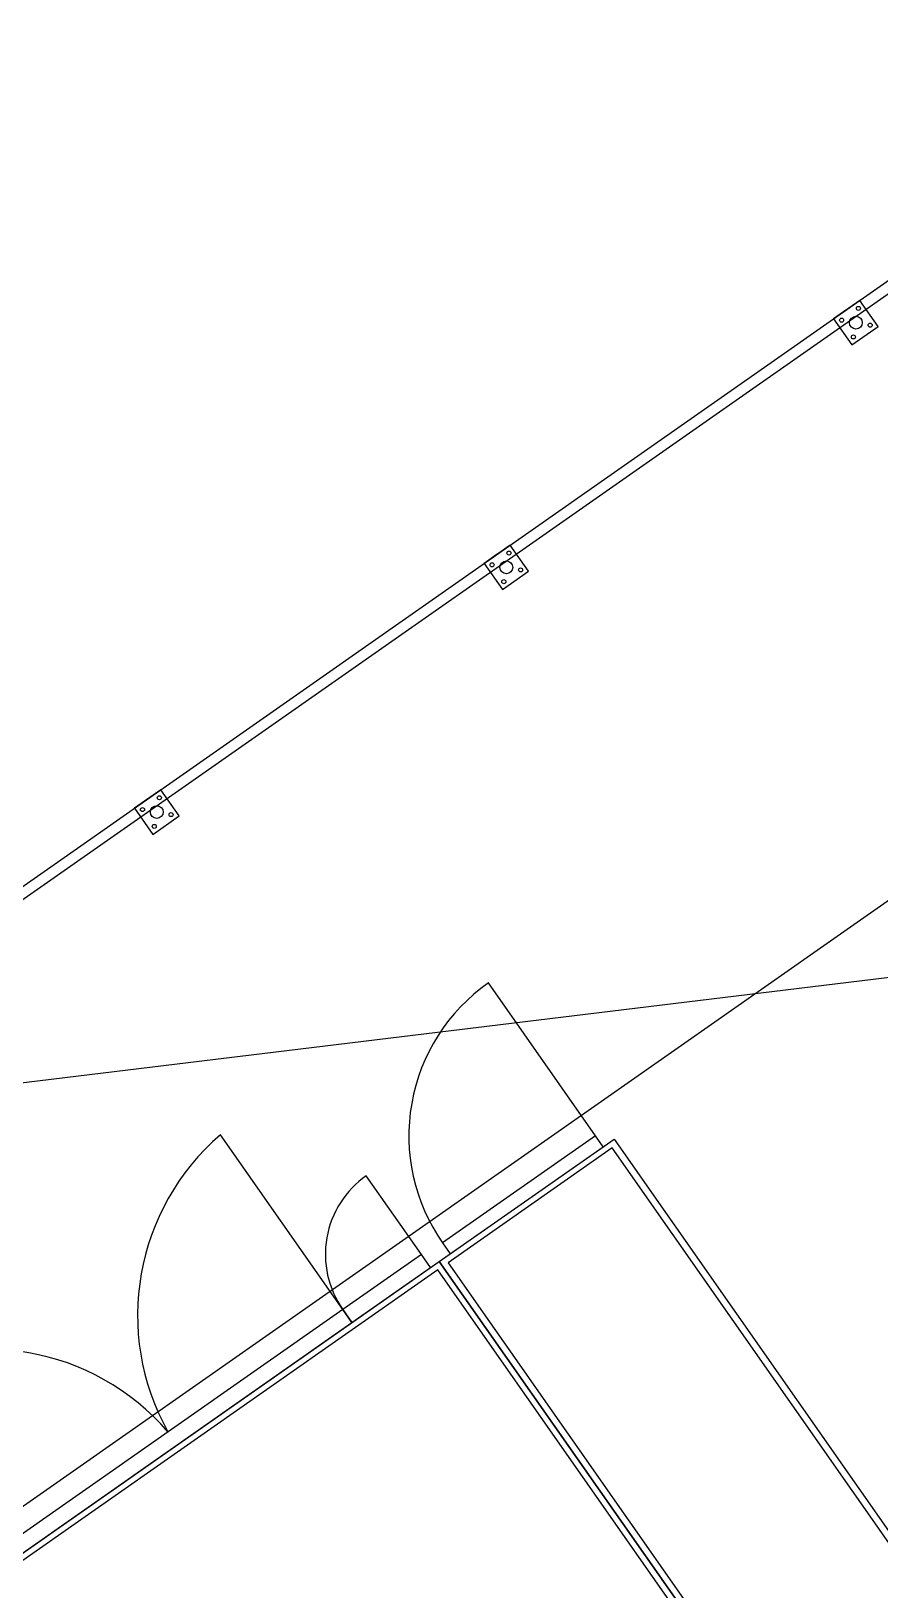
# Model space of a CAD drawing. Header units: millimetres. Extents: x 152904052 to 153933663, y 538271515 to 539240469.
# Drawn here: x 153460393 to 153464371, y 538577082 to 538584388 of the extents above; entities that cross this region are included whole.
import ezdxf

# ---------------------------------------------------------------- set-up
doc = ezdxf.new("R2010")
doc.units = ezdxf.units.MM
for name, color, linetype in [('FENC', 7, 'Continuous'), ('POWR', 5, 'Continuous'), ('SCHM', 9, 'Continuous')]:
    doc.layers.add(name, color=color, linetype=linetype)

msp = doc.modelspace()

# ---------------------------------------------------------------- linework, layer by layer
at = {"layer": 'FENC', "color": 8}
for p, q in [((153451109.7, 538573906.6), (153469583.3, 538586842)), ((153451199.1, 538573908.2), (153469549.8, 538586757.5)), ((153464216.1, 538583083.8), (153464154, 538583040.3)), ((153464154, 538583040.3), (153464240, 538582917.5)), ((153462577.8, 538581936.7), (153462515.7, 538581893.2)), ((153462515.7, 538581893.2), (153462601.7, 538581770.3)), ((153460939.5, 538580789.5), (153460877.4, 538580746)), ((153460877.4, 538580746), (153460963.4, 538580623.2))]:
    msp.add_line(p, q, dxfattribs=at)
for points in [[(153464240, 538582917.5), (153464362.9, 538583003.5), (153464276.9, 538583126.4), (153464154, 538583040.3)], [(153462601.7, 538581770.3), (153462724.6, 538581856.3), (153462638.6, 538581979.2), (153462515.7, 538581893.2)], [(153460963.4, 538580623.2), (153461086.3, 538580709.2), (153461000.3, 538580832.1), (153460877.4, 538580746)]]:
    msp.add_lwpolyline(points, close=True, dxfattribs=at)
for centre, radius in [((153464270.3, 538583088.9), 9.49), ((153464191.4, 538583033.7), 9.49), ((153464258.4, 538583021.9), 30), ((153464258.4, 538583021.9), 30), ((153464325.4, 538583010.1), 9.49), ((153464246.6, 538582954.9), 9.49), ((153462632, 538581941.8), 9.49), ((153462553.1, 538581886.6), 9.49), ((153462620.1, 538581874.8), 30), ((153462620.1, 538581874.8), 30), ((153462687.1, 538581862.9), 9.49), ((153462608.3, 538581807.8), 9.49), ((153460914.8, 538580739.4), 9.49), ((153460981.8, 538580727.6), 30), ((153460981.8, 538580727.6), 30), ((153460993.7, 538580794.6), 9.49), ((153460970, 538580660.6), 9.49), ((153461048.8, 538580715.8), 9.49)]:
    msp.add_circle(centre, radius, dxfattribs=at)
at = {"layer": 'POWR', "color": 7}
msp.add_lwpolyline([(153469780.4, 538584074.6), (153471663.2, 538581385.6), (153446937.2, 538564042.2), (153445040.3, 538566751.3), (153469780.4, 538584074.6)], dxfattribs=at)
for points in [[(153463038, 538579210), (153462536.2, 538579926.8, 0.414214), (153462321.3, 538578708.2)], [(153461853.3, 538578395.8), (153461279.7, 538579214.9, 0.356268), (153461034.2, 538577822.2, 0.356268), (153459641.4, 538578067.8), (153460215, 538577248.6)]]:
    msp.add_lwpolyline(points, format="xyb", dxfattribs=at)
for points in [[(153463038, 538579210), (153462321.3, 538578708.2), (153462357.1, 538578657), (153463073.9, 538579158.9)], [(153463125.1, 538579194.7), (153464845.8, 538576737.2), (153464026.7, 538576163.7), (153462305.9, 538578621.1)], [(153464804, 538576744.6), (153463116.8, 538579154.1), (153462346.8, 538578615), (153464034, 538576205.4)], [(153462221.9, 538578653.9), (153461853.3, 538578395.8), (153461896.3, 538578334.3), (153462264.9, 538578592.4)], [(153462305.9, 538578621.1), (153464026.7, 538576163.7), (153461569.1, 538574442.9), (153459848.4, 538576900.4)], [(153463987, 538576170.7), (153462298.9, 538578581.4), (153459888.1, 538576893.4), (153461576.1, 538574482.6)], [(153461853.3, 538578395.8), (153460215, 538577248.6), (153460258, 538577187.2), (153461896.3, 538578334.3)]]:
    msp.add_lwpolyline(points, close=True, dxfattribs=at)
at = {"layer": 'POWR', "color": 7, "ltscale": 1000}
msp.add_lwpolyline([(153462221.9, 538578653.9), (153461963.8, 538579022.5)], dxfattribs=at)
msp.add_arc((153462221.9, 538578653.9), 450, 124.99999, 215.00001, dxfattribs=at)
at = {"layer": 'SCHM'}
msp.add_lwpolyline([(153436402.5, 538589589.5), (153437311.5, 538586639.5), (153440093.5, 538583972.5), (153445260.5, 538580965.5), (153454289.5, 538579092.5), (153460138.5, 538579433.5), (153467139.5, 538580285.5), (153471897.5, 538583044.6), (153474644.5, 538585391.6), (153477152.5, 538588096.6), (153480138.5, 538591359.6)], dxfattribs=at)

doc.saveas('drawing.dxf')
